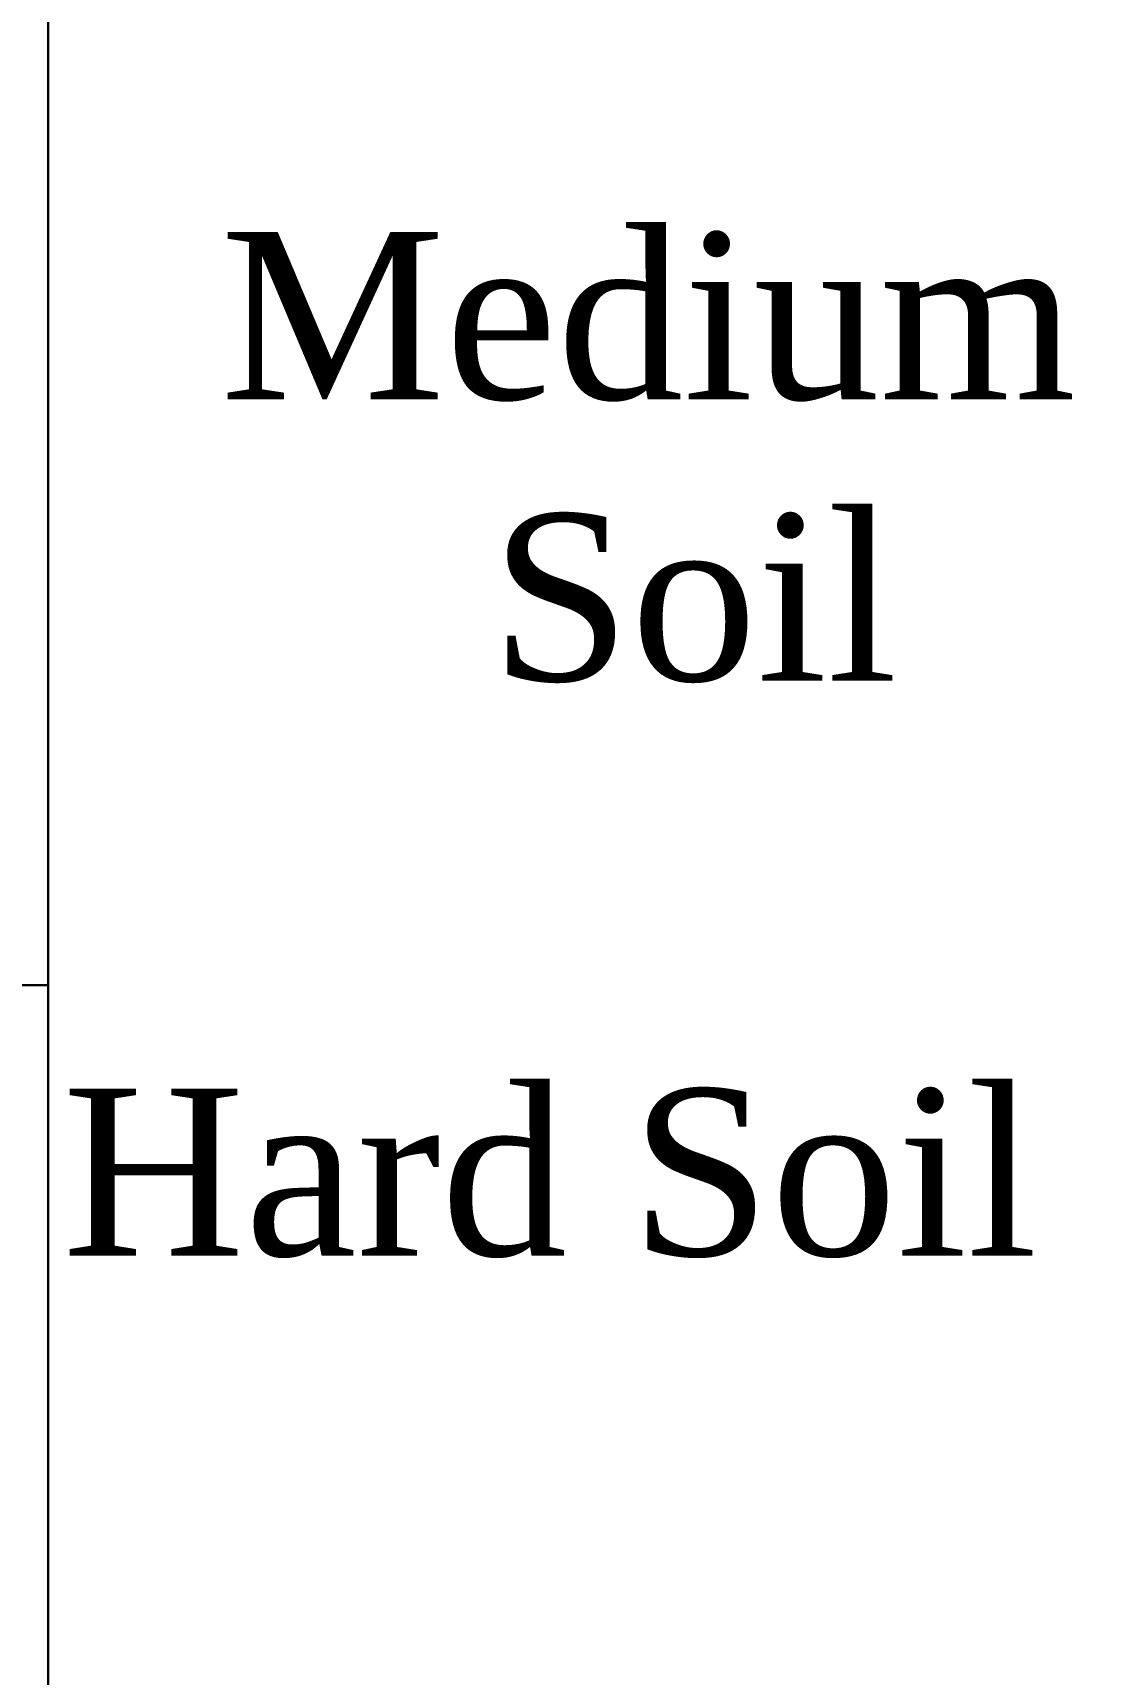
# Model space of a CAD drawing. Header units: metres. Extents: x 516 to 666, y 54 to 108.
# Drawn here: x 598.498 to 599.791, y 85.623 to 87.627 of the extents above; entities that cross this region are included whole.
import ezdxf

# ---------------------------------------------------------------- set-up
doc = ezdxf.new("R2010")
doc.units = ezdxf.units.M
doc.header["$LTSCALE"] = 30
doc.header["$MEASUREMENT"] = 0
doc.layers.get('0').update_dxf_attribs({"linetype": 'CONTINUOUS'})
doc.styles.add('TI', font='times.ttf')

msp = doc.modelspace()

# ---------------------------------------------------------------- linework, layer by layer
for points in [[(595.3078, 89.5495), (598.5163, 89.5495), (598.5163, 86.4644), (595.3078, 86.4644)], [(598.5163, 89.5495), (602.582, 89.5495), (602.582, 85.5086), (598.5163, 85.5086)], [(592.012, 86.4644), (598.5163, 86.4644), (598.5163, 81.6858), (592.012, 81.6858)]]:
    msp.add_lwpolyline(points, close=True)

# ---------------------------------------------------------------- texts
at = {"style": 'TI'}
for s, p in [('Medium', (598.7269, 87.1799)), ('    Soil', (598.7481, 86.8361)), ('Hard Soil', (598.5339, 86.1338))]:
    msp.add_text(s, height=0.20415, dxfattribs=at).set_placement(p)

doc.saveas('drawing.dxf')
